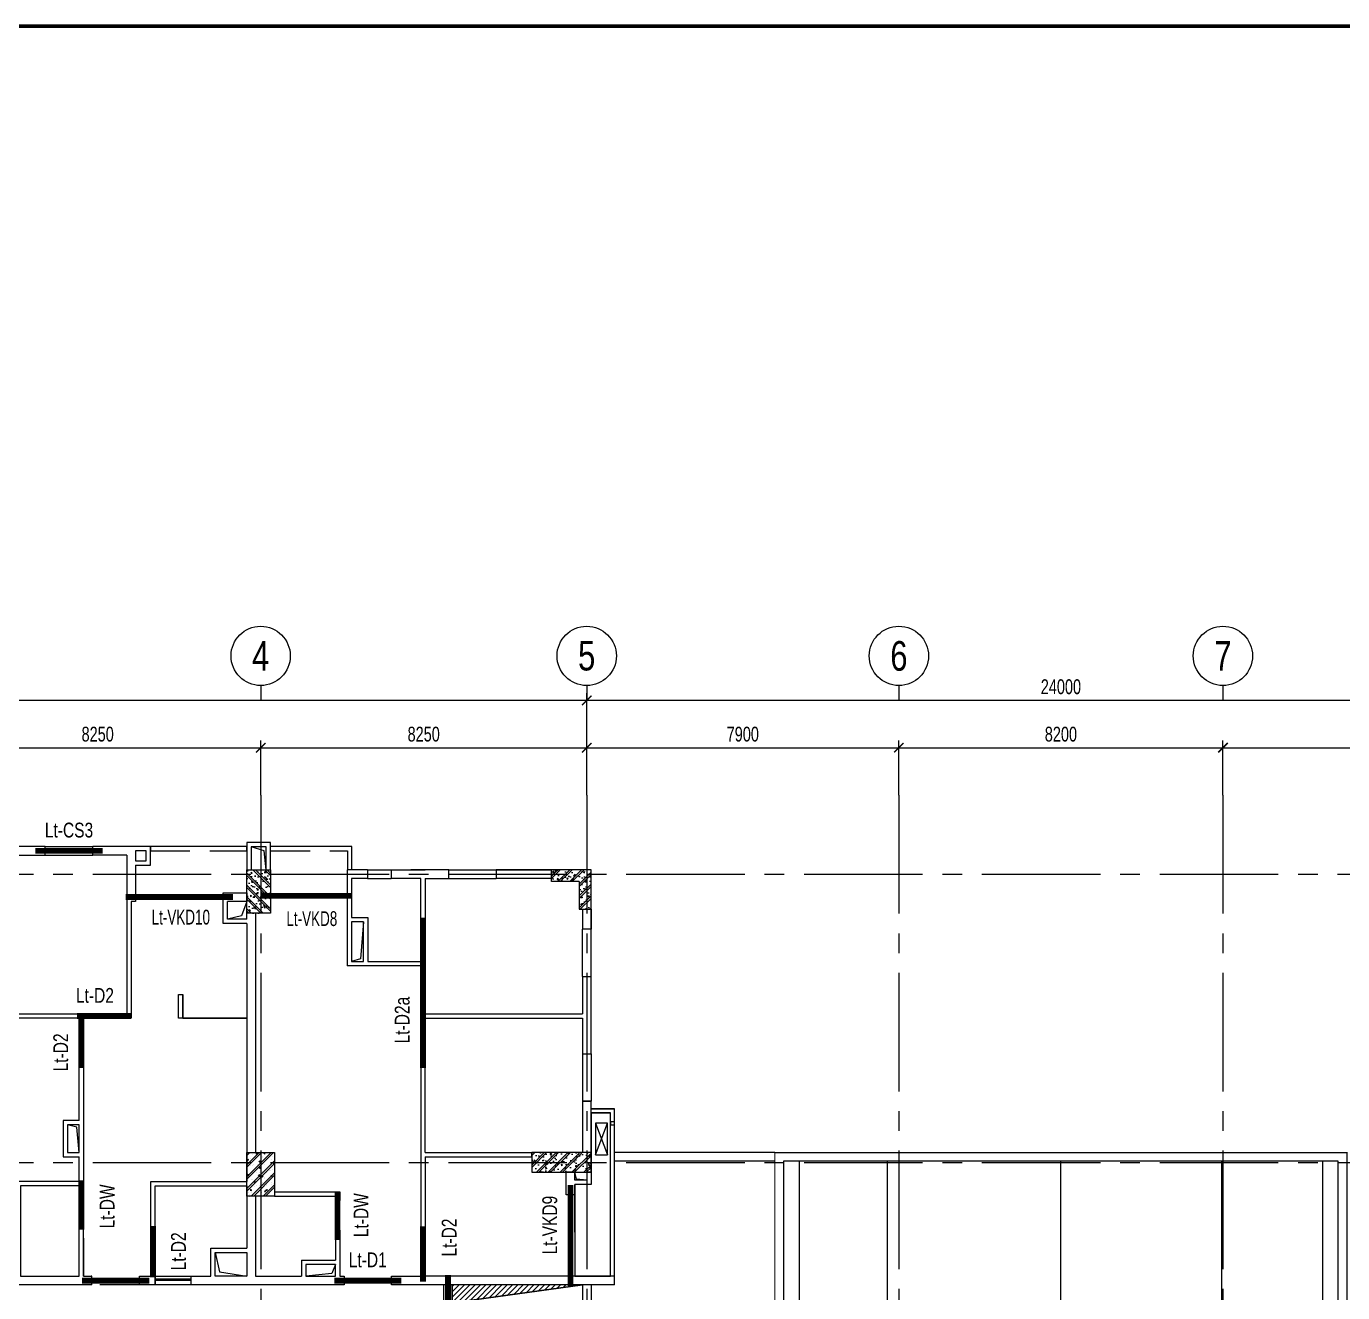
# Model space of a CAD drawing. Header units: millimetres. Extents: x 0 to 132458, y 0 to 365310.
# Drawn here: x 31096 to 64407, y 54941 to 87000 of the extents above; entities that cross this region are included whole.
import ezdxf
from ezdxf.enums import TextEntityAlignment as Align

# ---------------------------------------------------------------- set-up
doc = ezdxf.new("R2010")
doc.units = ezdxf.units.MM
doc.header["$LTSCALE"] = 400
doc.header["$PDSIZE"] = -2
doc.linetypes.add('CENTER2', pattern=[1.125, 0.75, -0.125, 0.125, -0.125])
doc.linetypes.add('HIDDEN', pattern=[0.375, 0.25, -0.125])
doc.layers.get('0').update_dxf_attribs({"lineweight": 5})
doc.layers.get('Defpoints').update_dxf_attribs({"color": 2})
doc.layers.add('02.CDC.DIM', color=1, linetype='Continuous', lineweight=20)
for name, color, linetype in [('CDC-KHUNGTEN', 9, 'Continuous'), ('CDC.01.AXIS', 160, 'CENTER2'), ('CDC.02.DIM', 1, 'Continuous'), ('CDC.03.BORDER', 3, 'Continuous'), ('CDC.04.HIDDEN', 8, 'HIDDEN'), ('CDC.06.TEXT', 2, 'Continuous'), ('CDC.09.COLUMN', 4, 'Continuous'), ('CDC.10.HATCH', 9, 'Continuous'), ('CDC.11.NOTE', 8, 'Continuous'), ('KCS_LANH_TO', 3, 'Continuous')]:
    doc.layers.add(name, color=color, linetype=linetype)
doc.styles.add('BIGTEXT', font='arial.ttf', dxfattribs={"width": 0.8})
doc.styles.add('KCS_SMTEXT', font='arial.ttf', dxfattribs={"width": 0.7})
doc.dimstyles.new('KCS_DIM150', dxfattribs={"dimscale": 150, "dimtxt": 2.5, "dimasz": 1.6, "dimexe": 1.2, "dimexo": 0, "dimgap": 1, "dimtad": 1, "dimdec": 0, "dimzin": 0, "dimdsep": 46, "dimtxsty": 'KCS_SMTEXT', "dimblk": 'ARCHTICK', "dimcen": 0, "dimdle": 1, "dimclrd": 256, "dimclre": 256, "dimclrt": 2, "dimadec": 0, "dimazin": 0, "dimtfac": 1, "dimtdec": 0, "dimtix": 1, "dimtmove": 2, "dimatfit": 3, "dimfxl": 1, "dimtolj": 1, "dimtzin": 0, "dimarcsym": 0})
pattern_1 = [(45, (-248100.83, 358355.18), (-67.3519209, 67.3519209), [])]

# ---------------------------------------------------------------- blocks, each defined once
blk = doc.blocks.new('c1')
at = {"layer": 'CDC.10.HATCH'}
h = blk.add_hatch(dxfattribs=at)
h.set_pattern_fill('CHAU-01', color=256, scale=50, angle=270, style=0, pattern_type=2)
h.set_pattern_definition([(320, (0, 0), (-31.376067, -358.63009), [37.5, -412.5]), (265, (0, 0), (376.09607, 69.37567), [30, -330]), (10.4514, (-2.6, -29.9), (344.71977, -289.25469), [31.870095, -350.571056]), (316.1842, (100, -2e-14), (-82.75951, -533.62052), [56.25, -618.75]), (6.6356, (93.1, -44.47), (487.05894, -467.33135), [47.80514, -525.8565]), (261.1842, (100, -2e-14), (487.0593, -467.33097), [45, -495]), (291, (75, -50), (-201.309445, -298.453526), [37.5, -412.5]), (236, (75, -50), (362.57502, -121.657666), [30, -330]), (341.4514, (58.22, -74.87), (161.26525, -420.111314), [31.870095, -350.571056]), (307.5, (0, 0), (166.446927, -6.079928), [0, -326, 0, -335, 0, -331.25]), (277.5, (0, 0), (197.205856, -131.534769), [0, -191, 0, -318.5, 0, -126.25]), (237.5, (2e-14, 111.5), (-11.277436, -266.911218), [0, -125, 0, -390, 0, -517.5]), (227.5, (3e-14, 161.5), (50.05249, -291.593085), [0, -162.5, 0, -259, 0, -367.5]), (315, (0, 0), (150.26019, 150.26019), []), (315, (61.25, -1e-14), (150.26019, 150.26019), [])])
h.paths.add_polyline_path([(1749356, 307321), (1748756, 307321), (1748756, 306221), (1749356, 306221)])
at = {"layer": 'CDC.09.COLUMN', "ltscale": 2000, "elevation": 0}
blk.add_lwpolyline([(1749356, 307321), (1749356, 306221), (1748756, 306221), (1748756, 307321)], close=True, dxfattribs=at)
blk = doc.blocks.new('TANG DH')
at = {"layer": 'CDC.10.HATCH'}
h = blk.add_hatch(dxfattribs=at)
h.set_pattern_fill('CHAU-01', color=256, scale=50, style=0, pattern_type=2)
h.set_pattern_definition([(50, (1200, -1e-10), (358.63009, -31.376067), [37.5, -412.5]), (355, (1200, -1e-10), (-69.37567, 376.09607), [30, -330]), (100.4514, (1229.9, -2.6), (289.25469, 344.71977), [31.870095, -350.571056]), (46.1842, (1200, 100), (533.62052, -82.75951), [56.25, -618.75]), (96.6356, (1244.47, 93.1), (467.33135, 487.05894), [47.80514, -525.8565]), (351.1842, (1200, 100), (467.33097, 487.0593), [45, -495]), (21, (1250, 75), (298.453526, -201.309445), [37.5, -412.5]), (326, (1250, 75), (121.657666, 362.57502), [30, -330]), (71.4514, (1274.87, 58.22), (420.111314, 161.26525), [31.870095, -350.571056]), (37.5, (1200, -1e-10), (6.079928, 166.446927), [0, -326, 0, -335, 0, -331.25]), (7.5, (1200, -1e-10), (131.534769, 197.205856), [0, -191, 0, -318.5, 0, -126.25]), (327.5, (1088.5, -1e-10), (266.911218, -11.277436), [0, -125, 0, -390, 0, -517.5]), (317.5, (1038.5, -1e-10), (291.593085, 50.05249), [0, -162.5, 0, -259, 0, -367.5]), (45, (1200, -1e-10), (-150.26019, 150.26019), []), (45, (1200, 61.25), (-150.26019, 150.26019), [])])
h.paths.add_polyline_path([(1771883, 299860), (1771183, 299860), (1771183, 300050), (1772073, 300050), (1772073, 299160), (1771883, 299160)])
h.paths.add_polyline_path([(1772073, 300050), (1772183, 300050), (1772183, 299160), (1772073, 299160)])
h.paths.add_polyline_path([(1772073, 300160), (1772183, 300160), (1772183, 300050), (1772073, 300050)])
h.paths.add_polyline_path([(1771183, 300160), (1772073, 300160), (1772073, 300050), (1771183, 300050)])
h = blk.add_hatch(dxfattribs=at)
h.set_pattern_fill('CHAU-01', color=256, scale=50, style=0, pattern_type=2)
h.set_pattern_definition([(230, (3511145.68, 562300.72), (-358.63009, 31.376067), [37.5, -412.5]), (175, (3511145.68, 562300.72), (69.37567, -376.09607), [30, -330]), (280.4514, (3511115.8, 562303.34), (-289.25469, -344.71977), [31.870095, -350.571056]), (226.1842, (3511145.68, 562200.7), (-533.62052, 82.75951), [56.25, -618.75]), (276.6356, (3511101.2, 562207.6), (-467.33135, -487.05894), [47.80514, -525.8565]), (171.1842, (3511145.7, 562200.7), (-467.33097, -487.0593), [45, -495]), (201, (3511095.68, 562225.72), (-298.453526, 201.309445), [37.5, -412.5]), (146, (3511095.68, 562225.72), (-121.657666, -362.57502), [30, -330]), (251.4514, (3511070.8, 562242.5), (-420.111314, -161.26525), [31.870095, -350.571056]), (217.5, (3511145.68, 562300.72), (-6.079928, -166.446927), [0, -326, 0, -335, 0, -331.25]), (187.5, (3511145.68, 562300.72), (-131.534769, -197.205856), [0, -191, 0, -318.5, 0, -126.25]), (147.5, (3511257.18, 562300.72), (-266.911218, 11.277436), [0, -125, 0, -390, 0, -517.5]), (137.5, (3511307.18, 562300.72), (-291.593085, -50.05249), [0, -162.5, 0, -259, 0, -367.5]), (225, (3511145.68, 562300.72), (150.26019, -150.26019), []), (225, (3511145.68, 562239.47), (150.26019, -150.26019), [])])
h.paths.add_polyline_path([(1772073, 292501), (1772183, 292501), (1772183, 292750), (1772073, 292750)])
h.paths.add_polyline_path([(1772073, 292750), (1772183, 292750), (1772183, 293000), (1772073, 293000)])
h.paths.add_polyline_path([(1770683, 292750), (1772073, 292750), (1772073, 293000), (1770683, 293000)])
h.paths.add_polyline_path([(1770683, 292501), (1772073, 292501), (1772073, 292750), (1770683, 292750)])
at = {"layer": 'CDC.09.COLUMN', "ltscale": 2000}
for p, q in [((1772183, 300160), (1771183, 300160)), ((1771183, 299860), (1771183, 300160)), ((1772183, 299160), (1772183, 300160)), ((1771883, 299860), (1771183, 299860)), ((1771883, 299860), (1771883, 299160)), ((1771883, 299160), (1772183, 299160))]:
    blk.add_line(p, q, dxfattribs=at)
for points in [[(1764173, 293000), (1764173, 291900), (1763473, 291900), (1763473, 293000)], [(1770683, 292501), (1772183, 292501), (1772183, 293000), (1770683, 293000)]]:
    blk.add_lwpolyline(points, close=True, dxfattribs=at)
at = {"layer": 'CDC.10.HATCH'}
for p, q in [((1763473, 292928), (1763545, 293000)), ((1763473, 292628), (1763846, 293000)), ((1763473, 292327), (1764146, 293000)), ((1763473, 292989), (1763484, 293000)), ((1763473, 292689), (1763784, 293000)), ((1763473, 292388), (1764085, 293000)), ((1763482, 292821), (1763517, 292834)), ((1763482, 292821), (1763506, 292804)), ((1763507, 292803), (1763517, 292833)), ((1763562, 292848), (1763562, 292848)), ((1763613, 292831), (1763613, 292831)), ((1763616, 292960), (1763616, 292960)), ((1763619, 292997), (1763619, 292997)), ((1763687, 292865), (1763687, 292865)), ((1763700, 292974), (1763725, 293000)), ((1763700, 292974), (1763744, 292967)), ((1763744, 292966), (1763740, 293000)), ((1763870, 292866), (1763870, 292866)), ((1763876, 292890), (1763876, 292890)), ((1763902, 292982), (1763937, 292996)), ((1763902, 292982), (1763927, 292965)), ((1763927, 292964), (1763937, 292994)), ((1764099, 292835), (1764099, 292835)), ((1764122, 292898), (1764122, 292898)), ((1764169, 292998), (1764169, 292998)), ((1763473, 292088), (1764173, 292788)), ((1763473, 292027), (1764173, 292727)), ((1763516, 292735), (1763516, 292735)), ((1763537, 292765), (1763537, 292765)), ((1763555, 292667), (1763555, 292667)), ((1763586, 291900), (1764173, 292487)), ((1763601, 292498), (1763601, 292498)), ((1763607, 292664), (1763607, 292664)), ((1763613, 292495), (1763613, 292495)), ((1763643, 292698), (1763643, 292698)), ((1763705, 292500), (1763705, 292500)), ((1763745, 292692), (1763745, 292692)), ((1763780, 292620), (1763815, 292633)), ((1763780, 292620), (1763805, 292603)), ((1763781, 292769), (1763805, 292797)), ((1763781, 292769), (1763810, 292766)), ((1763787, 292487), (1763787, 292487)), ((1763804, 292754), (1763804, 292754)), ((1763811, 292765), (1763805, 292796)), ((1763805, 292601), (1763815, 292632)), ((1763807, 292785), (1763807, 292785)), ((1763857, 292533), (1763857, 292533)), ((1763863, 292699), (1763863, 292699)), ((1763910, 292687), (1763910, 292687)), ((1763929, 292537), (1763929, 292537)), ((1763972, 292489), (1763972, 292489)), ((1764054, 292553), (1764054, 292553)), ((1764060, 292734), (1764060, 292734)), ((1764071, 292743), (1764071, 292743)), ((1764078, 292537), (1764078, 292537)), ((1764110, 292565), (1764110, 292565)), ((1764116, 292731), (1764116, 292731)), ((1764139, 292737), (1764163, 292766)), ((1764139, 292737), (1764169, 292735)), ((1764169, 292733), (1764163, 292765)), ((1763481, 292298), (1763481, 292298)), ((1763491, 292424), (1763515, 292453)), ((1763491, 292424), (1763521, 292421)), ((1763495, 292437), (1763495, 292437)), ((1763521, 292420), (1763516, 292451)), ((1763588, 292165), (1763588, 292165)), ((1763595, 292331), (1763595, 292331)), ((1763608, 292244), (1763608, 292244)), ((1763615, 292327), (1763615, 292327)), ((1763647, 291900), (1764173, 292426)), ((1763658, 292257), (1763693, 292270)), ((1763658, 292257), (1763683, 292240)), ((1763666, 292142), (1763666, 292142)), ((1763683, 292239), (1763694, 292269)), ((1763713, 292177), (1763713, 292177)), ((1763766, 292404), (1763805, 292445)), ((1763766, 292404), (1763811, 292398)), ((1763791, 292159), (1763791, 292159)), ((1763797, 292339), (1763797, 292339)), ((1763811, 292396), (1763805, 292444)), ((1763806, 292152), (1763806, 292152)), ((1763845, 292200), (1763845, 292200)), ((1763850, 292393), (1763874, 292421)), ((1763850, 292393), (1763880, 292390)), ((1763851, 292367), (1763851, 292367)), ((1763880, 292389), (1763874, 292420)), ((1763874, 292233), (1763874, 292233)), ((1763886, 291900), (1764173, 292187)), ((1763907, 292377), (1763907, 292377)), ((1763922, 292356), (1763922, 292356)), ((1763980, 292184), (1763980, 292184)), ((1763980, 292166), (1763980, 292166)), ((1764078, 292418), (1764113, 292432)), ((1764078, 292418), (1764103, 292402)), ((1764097, 292202), (1764097, 292202)), ((1764098, 292232), (1764098, 292232)), ((1764104, 292400), (1764114, 292430)), ((1764104, 292399), (1764104, 292399)), ((1764112, 292381), (1764112, 292381)), ((1764141, 292222), (1764141, 292222)), ((1763508, 291990), (1763508, 291990)), ((1763514, 292102), (1763514, 292102)), ((1763534, 291945), (1763534, 291945)), ((1763552, 291900), (1763572, 291908)), ((1763561, 292048), (1763585, 292077)), ((1763561, 292048), (1763591, 292045)), ((1763570, 291900), (1763572, 291907)), ((1763582, 291998), (1763582, 291998)), ((1763591, 292044), (1763585, 292075)), ((1763659, 291962), (1763659, 291962)), ((1763775, 291979), (1763775, 291979)), ((1763839, 292034), (1763839, 292034)), ((1763849, 291986), (1763849, 291986)), ((1763919, 292016), (1763943, 292045)), ((1763919, 292016), (1763949, 292014)), ((1763949, 292012), (1763944, 292044)), ((1763948, 291900), (1764173, 292126)), ((1763957, 292056), (1763992, 292069)), ((1763957, 292056), (1763982, 292039)), ((1763982, 292038), (1763992, 292068)), ((1764042, 291968), (1764042, 291968)), ((1764077, 291904), (1764077, 291904)), ((1764092, 292066), (1764092, 292066)), ((1764165, 292028), (1764165, 292028))]:
    blk.add_line(p, q, dxfattribs=at)
blk.add_blockref('c1', (14717, -7161), dxfattribs=at)
blk = doc.blocks.new('thong tang')
at = {"layer": 'CDC.10.HATCH', "ltscale": 10}
h = blk.add_hatch(dxfattribs=at)
h.set_pattern_fill('ANSI31', color=256, scale=30, style=0)
h.set_pattern_definition(pattern_1)
h.paths.add_polyline_path([(5419456, 963890), (5419766, 962299), (5419766, 962359), (5419766, 964239), (5419766, 964299), (5416476, 964299)])
h = blk.add_hatch(dxfattribs=at)
h.set_pattern_fill('ANSI31', color=256, scale=30, style=0)
h.set_pattern_definition(pattern_1)
h.paths.add_polyline_path([(5446277, 963890), (5445966, 962299), (5445966, 962359), (5445966, 964239), (5445966, 964299), (5449257, 964299)])
h = blk.add_hatch(dxfattribs=at)
h.set_pattern_fill('ANSI31', color=256, scale=30, style=0)
h.set_pattern_definition(pattern_1)
h.paths.add_polyline_path([(5419456, 948890), (5419766, 947299), (5419766, 947359), (5419766, 949239), (5419766, 949299), (5416716, 949299)])
h = blk.add_hatch(dxfattribs=at)
h.set_pattern_fill('ANSI31', color=256, scale=30, style=0)
h.set_pattern_definition(pattern_1)
h.paths.add_polyline_path([(5446277, 948890), (5445966, 947299), (5445966, 947359), (5445966, 949239), (5445966, 949299), (5449016, 949299)])
at = {"layer": 'CDC.03.BORDER', "ltscale": 10}
for p, q in [((5416256, 964299), (5416256, 962299)), ((5449477, 964299), (5449477, 962299)), ((5416256, 956919), (5416256, 954679)), ((5416476, 956919), (5416476, 954679)), ((5449257, 956919), (5449257, 954679)), ((5449477, 956919), (5449477, 954679)), ((5416256, 949299), (5416256, 947299)), ((5416476, 949299), (5416476, 947299)), ((5449257, 949299), (5449257, 947299)), ((5449477, 949299), (5449477, 947299))]:
    blk.add_line(p, q, dxfattribs=at)
at = {"layer": 'CDC.03.BORDER'}
for p, q in [((5416476, 964299), (5416476, 962299)), ((5449257, 964299), (5449257, 962299))]:
    blk.add_line(p, q, dxfattribs=at)
at = {"layer": 'CDC.03.BORDER', "ltscale": 10}
for points in [[(5419766, 964299), (5419986, 964299), (5419986, 962299), (5419766, 962299)], [(5445966, 964299), (5445746, 964299), (5445746, 962299), (5445966, 962299)], [(5419766, 949299), (5419986, 949299), (5419986, 947299), (5419766, 947299)]]:
    blk.add_lwpolyline(points, close=True, dxfattribs=at)
at = {"layer": 'CDC.10.HATCH', "ltscale": 10}
for points in [[(5419856, 964299), (5419896, 964299), (5419896, 962299), (5419856, 962299)], [(5445876, 964299), (5445836, 964299), (5445836, 962299), (5445876, 962299)], [(5419856, 949299), (5419896, 949299), (5419896, 947299), (5419856, 947299)], [(5445966, 949299), (5445746, 949299), (5445746, 947299), (5445966, 947299)], [(5445876, 949299), (5445836, 949299), (5445836, 947299), (5445876, 947299)]]:
    blk.add_lwpolyline(points, close=True, dxfattribs=at)
at = {"layer": 'CDC.11.NOTE', "ltscale": 10}
for p, q in [((5416476, 964299), (5419456, 963890)), ((5449257, 964299), (5446277, 963890)), ((5416716, 949299), (5419456, 948890)), ((5449016, 949299), (5446277, 948890))]:
    blk.add_line(p, q, dxfattribs=at)
for points in [[(5416476, 964299), (5419766, 964299), (5419766, 962359), (5419766, 962299), (5419456, 963890)], [(5449257, 964299), (5445966, 964299), (5445966, 962359), (5445966, 962299), (5446277, 963890)], [(5416476, 956919), (5419397, 956919), (5419396, 954739), (5419396, 954679), (5418833, 956510)], [(5449257, 956919), (5446336, 956919), (5446336, 954739), (5446336, 954679), (5446900, 956510)], [(5416716, 949299), (5419766, 949299), (5419766, 947359), (5419766, 947299), (5419456, 948890)], [(5449016, 949299), (5445966, 949299), (5445966, 947359), (5445966, 947299), (5446277, 948890)]]:
    blk.add_lwpolyline(points, close=True, dxfattribs=at)
blk = doc.blocks.new('A$C4B5D719C')
at = {"layer": 'CDC.04.HIDDEN', "ltscale": 100}
for p, q in [((0, 0), (800, 300)), ((800, 0), (0, 300))]:
    blk.add_line(p, q, dxfattribs=at)
blk.add_lwpolyline([(800, 0), (800, 300), (0, 300), (0, 0)], close=True, dxfattribs=at)
blk = doc.blocks.new('can a4 new')
at = {"ltscale": 10}
blk.add_line((5297374, 881127), (5297964, 881127), dxfattribs=at)
at = {"layer": 'CDC.03.BORDER'}
for p, q in [((5304014, 887767), (5306074, 887767)), ((5297374, 876887), (5297374, 881127)), ((5297474, 876887), (5297474, 879797))]:
    blk.add_line(p, q, dxfattribs=at)
at = {"layer": 'CDC.03.BORDER', "ltscale": 10}
for p, q in [((5300364, 887177), (5298964, 887177)), ((5298964, 887177), (5300364, 887177)), ((5298964, 886957), (5298964, 887177)), ((5300364, 887177), (5300364, 886957)), ((5303024, 887177), (5302164, 887177)), ((5302164, 887177), (5302524, 887177)), ((5303024, 887177), (5303024, 886957)), ((5303624, 887177), (5304134, 887177)), ((5303624, 887177), (5303624, 886957)), ((5304134, 887177), (5304134, 884747)), ((5298964, 886957), (5300364, 886957)), ((5302164, 886957), (5302164, 885717)), ((5302274, 885717), (5302274, 886957)), ((5302274, 886767), (5302274, 886957)), ((5302274, 886957), (5303024, 886957)), ((5303624, 886957), (5304024, 886957)), ((5304024, 886957), (5304024, 885967)), ((5297964, 885677), (5297964, 886177)), ((5297964, 886177), (5297964, 885677)), ((5298184, 886177), (5297964, 886177)), ((5298184, 886177), (5298184, 885677)), ((5306454, 886077), (5306454, 880018)), ((5303614, 885967), (5303614, 884857)), ((5304024, 885967), (5303614, 885967)), ((5297964, 885677), (5298184, 885677)), ((5302164, 885717), (5302274, 885717)), ((5302274, 884967), (5302164, 884967)), ((5302164, 884967), (5302164, 884537)), ((5302274, 884857), (5302274, 884967)), ((5303614, 884857), (5302274, 884857)), ((5302274, 884747), (5302274, 884537)), ((5302274, 884747), (5304134, 884747)), ((5297964, 882517), (5297964, 884477)), ((5298184, 884477), (5297964, 884477)), ((5298184, 884477), (5298184, 883527)), ((5302164, 884537), (5302274, 884537)), ((5302164, 883527), (5298184, 883527)), ((5302164, 883417), (5298184, 883417)), ((5298184, 883417), (5298184, 882517)), ((5302164, 883637), (5302164, 883527)), ((5302164, 883637), (5302274, 883637)), ((5302164, 883417), (5302164, 883307)), ((5302274, 883637), (5302274, 883307)), ((5302164, 883307), (5302274, 883307)), ((5302164, 883307), (5302274, 883307)), ((5298184, 882877), (5298184, 882517)), ((5298184, 882517), (5297964, 882517)), ((5298184, 882517), (5297964, 882517)), ((5298184, 882517), (5297964, 882517)), ((5302164, 882407), (5302274, 882407)), ((5302164, 880017), (5302164, 882407)), ((5302274, 882407), (5302274, 877897)), ((5302274, 882407), (5302274, 877897)), ((5297964, 880017), (5297964, 881317)), ((5298184, 881317), (5297964, 881317)), ((5298184, 881317), (5297964, 881317)), ((5298184, 881317), (5298184, 880017)), ((5302164, 880017), (5299464, 880017)), ((5302164, 880017), (5299464, 880017)), ((5299464, 879907), (5299464, 880017)), ((5302164, 879907), (5299464, 879907)), ((5302164, 879907), (5302164, 877897)), ((5297964, 879518), (5297964, 879208)), ((5297964, 879518), (5298074, 879518)), ((5298074, 879518), (5298074, 879318)), ((5298374, 879518), (5298594, 879518)), ((5298374, 879318), (5298374, 879518)), ((5298594, 878947), (5298594, 879518)), ((5297964, 879208), (5298374, 879208)), ((5298074, 879318), (5298374, 879318)), ((5298374, 878947), (5298374, 879208)), ((5298374, 878947), (5298594, 878947)), ((5304324, 879028), (5304324, 878808)), ((5305973, 879028), (5304324, 879028)), ((5304434, 878808), (5304324, 878808)), ((5304434, 878918), (5304434, 878808)), ((5305973, 878918), (5304434, 878918)), ((5304434, 878808), (5304434, 878808)), ((5306454, 878918), (5306454, 876887)), ((5302164, 877897), (5302274, 877897)), ((5304324, 878058), (5304324, 876887)), ((5304324, 878058), (5304434, 878058)), ((5304434, 878058), (5304434, 877297)), ((5305294, 877297), (5304434, 877297)), ((5305294, 877297), (5305294, 876887)), ((5297374, 876667), (5297374, 876887)), ((5297374, 876887), (5302164, 876887)), ((5302164, 876997), (5302164, 876887)), ((5302164, 876997), (5302274, 876997)), ((5302164, 876997), (5302274, 876997)), ((5302274, 876997), (5302274, 876887)), ((5302274, 876997), (5302274, 876887)), ((5303014, 876887), (5302274, 876887)), ((5303014, 876667), (5303014, 876887)), ((5304214, 876887), (5304214, 876667)), ((5304324, 876887), (5304214, 876887)), ((5306454, 876887), (5305294, 876887)), ((5304214, 876667), (5306674, 876667))]:
    blk.add_line(p, q, dxfattribs=at)
at = {"layer": 'CDC.03.BORDER', "color": 8}
for p, q in [((5301564, 887177), (5300364, 887177)), ((5303624, 887177), (5303024, 887177)), ((5301564, 886957), (5300364, 886957)), ((5303624, 886957), (5303024, 886957)), ((5297964, 884477), (5297964, 885677)), ((5298184, 884477), (5298184, 885677)), ((5297964, 882517), (5297964, 881317)), ((5298184, 882517), (5298184, 881317))]:
    blk.add_line(p, q, dxfattribs=at)
at = {"layer": 'CDC.03.BORDER', "ltscale": 10}
for points in [[(5306074, 887177), (5306074, 887597), (5306074, 887597), (5306074, 887868), (5306674, 887868), (5306674, 887598), (5306674, 887598), (5306674, 887177)], [(5306184, 887177), (5306184, 887597), (5306184, 887757), (5306564, 887758), (5306564, 887598), (5306564, 887177)], [(5303724, 885857), (5304024, 885857), (5304024, 884857), (5303724, 884857)], [(5304434, 877187), (5305184, 877187), (5305184, 876887), (5304434, 876887)]]:
    blk.add_lwpolyline(points, close=True, dxfattribs=at)
for points in [[(5298964, 887177), (5300364, 887177)], [(5302164, 886957), (5301564, 886957), (5301564, 887177), (5302164, 887177), (5302164, 887177)], [(5297964, 886177), (5297964, 885677)], [(5297964, 882517), (5297964, 882517)], [(5297964, 881317), (5298184, 881317)], [(5304324, 878808), (5304324, 878808)], [(5297374, 876667), (5303014, 876667)]]:
    blk.add_lwpolyline(points, dxfattribs=at)
at = {"layer": 'CDC.04.HIDDEN', "ltscale": 10}
for p, q in [((5304014, 887177), (5304014, 887767)), ((5297964, 881127), (5297374, 881127)), ((5297964, 881027), (5297474, 881027))]:
    blk.add_line(p, q, dxfattribs=at)
for points in [[(5304014, 887177), (5304014, 887767), (5306074, 887767)], [(5306074, 887657), (5304124, 887657), (5304124, 887177)]]:
    blk.add_lwpolyline(points, dxfattribs=at)
blk.add_lwpolyline([(5297474, 880717), (5297374, 880717), (5297374, 880797), (5297474, 880797)], close=True, dxfattribs=at)
at = {"layer": 'CDC.10.HATCH', "ltscale": 10}
blk.add_line((5298374, 878007, 0), (5298374, 878947, 0), dxfattribs=at)
for points in [[(5306184, 887177), (5306238, 887656), (5306564, 887758)], [(5303724, 885857), (5303800, 884927), (5304024, 884857)], [(5298074, 879318), (5298328, 879345), (5298374, 879518)], [(5304434, 877187), (5304520, 876959), (5305184, 876887)]]:
    blk.add_lwpolyline(points, dxfattribs=at)
blk.add_lwpolyline([(5298374, 876887), (5297474, 876887), (5297474, 881027), (5297964, 881027), (5297964, 879208), (5298374, 879208)], close=True, dxfattribs=at)
at = {"layer": 'CDC.04.HIDDEN', "ltscale": 10, "xscale": -1, "rotation": 90}
blk.add_blockref('A$C4B5D719C', (5297850, 880759), dxfattribs=at)
blk = doc.blocks.new('ăn A3-1')
at = {"ltscale": 10}
for p, q in [((5389814, 796388), (5389814, 796388)), ((5390904, 793208), (5390904, 793808)), ((5391014, 793208), (5391014, 793808))]:
    blk.add_line(p, q, dxfattribs=at)
at = {"layer": 'CDC.03.BORDER', "ltscale": 10}
for p, q in [((5386154, 793208), (5386154, 797558)), ((5387534, 797558), (5386154, 797558)), ((5387534, 797338), (5387534, 797558)), ((5390194, 797558), (5388734, 797558)), ((5388734, 797338), (5388734, 797558)), ((5390194, 797088), (5390194, 797558)), ((5386264, 793318), (5386264, 797338)), ((5386264, 797338), (5387534, 797338)), ((5389594, 797338), (5388734, 797338)), ((5389594, 797338), (5389594, 793318)), ((5389814, 797088), (5390194, 797088)), ((5389814, 797088), (5389814, 796388)), ((5389704, 796168), (5389704, 793208)), ((5389814, 796168), (5389704, 796168)), ((5389814, 796388), (5389814, 796168)), ((5389814, 796388), (5389814, 796388)), ((5392034, 795608), (5392034, 796388)), ((5392034, 796388), (5392634, 796388)), ((5392634, 796168), (5392144, 796168)), ((5392144, 795718), (5392144, 796168)), ((5392634, 796388), (5392634, 796168)), ((5384844, 795868), (5384844, 794948)), ((5384844, 795868), (5384844, 794948)), ((5392634, 795718), (5392634, 795868)), ((5392634, 795608), (5392034, 795608)), ((5392634, 795718), (5392144, 795718)), ((5392634, 795608), (5392634, 789078)), ((5384844, 794838), (5384844, 790218)), ((5384844, 794838), (5384844, 789808)), ((5388394, 793208), (5386154, 793208)), ((5386264, 793318), (5388584, 793318)), ((5388394, 793098), (5388394, 793208)), ((5388504, 793208), (5388504, 793098)), ((5388584, 793208), (5388504, 793208)), ((5388584, 793318), (5388584, 793208)), ((5389484, 793318), (5389484, 793208)), ((5389484, 793318), (5389594, 793318)), ((5389704, 793208), (5389484, 793208)), ((5388394, 793098), (5388504, 793098)), ((5388394, 790618), (5388394, 792198)), ((5388394, 792198), (5388504, 792198)), ((5388504, 792198), (5388504, 788858)), ((5388394, 790618), (5387984, 790618)), ((5387984, 790618), (5387984, 789698)), ((5387984, 789698), (5388394, 789698)), ((5388394, 789078), (5388394, 789698)), ((5385824, 789078), (5385084, 789078)), ((5385824, 788968), (5385084, 788968)), ((5385824, 788968), (5385824, 789078)), ((5388394, 789078), (5386574, 789078)), ((5386574, 788968), (5386574, 789078)), ((5386794, 788968), (5386574, 788968)), ((5386794, 788968), (5386794, 786678)), ((5388394, 788968), (5386904, 788968)), ((5386904, 788968), (5386904, 786678)), ((5388394, 788858), (5388394, 788968)), ((5388504, 788858), (5388394, 788858)), ((5388504, 789078), (5388504, 789078)), ((5390204, 787798), (5390204, 789078)), ((5390204, 789078), (5392634, 789078)), ((5390314, 787798), (5390314, 788968)), ((5390314, 788968), (5392634, 788968)), ((5392634, 788968), (5392634, 787388)), ((5384884, 788708), (5384884, 788328)), ((5388394, 788108), (5388504, 788108)), ((5388394, 786678), (5388394, 788108)), ((5388504, 786678), (5388504, 788108)), ((5390314, 787798), (5390204, 787798)), ((5385294, 787538), (5385294, 786678)), ((5388504, 787641), (5388504, 786678)), ((5385184, 787428), (5384734, 787428)), ((5384884, 787428), (5384884, 786678)), ((5385184, 787428), (5385184, 786678)), ((5391724, 786678), (5391724, 787388)), ((5391724, 787388), (5392634, 787388)), ((5390204, 786678), (5390204, 786898)), ((5390314, 786898), (5390204, 786898)), ((5390314, 786678), (5390314, 786898)), ((5384734, 786678), (5385184, 786678)), ((5385294, 786678), (5386794, 786678)), ((5386904, 786678), (5388394, 786678)), ((5388504, 786678), (5388714, 786678)), ((5388714, 786678), (5388694, 786678)), ((5388714, 786458), (5388714, 786678)), ((5389914, 786458), (5389914, 786678)), ((5389914, 786678), (5390204, 786678)), ((5390314, 786678), (5390314, 786458)), ((5391214, 786678), (5391724, 786678)), ((5391214, 786678), (5391214, 786458)), ((5388714, 786458), (5384734, 786458)), ((5388714, 786458), (5388284, 786458)), ((5390314, 786458), (5389914, 786458)), ((5392834, 786458), (5391214, 786458))]:
    blk.add_line(p, q, dxfattribs=at)
at = {"layer": 'CDC.03.BORDER', "color": 8}
for p, q in [((5387534, 797558), (5388734, 797558)), ((5387534, 797338), (5388734, 797338))]:
    blk.add_line(p, q, dxfattribs=at)
at = {"layer": 'CDC.03.BORDER'}
for p, q in [((5392634, 797558), (5389814, 797558)), ((5391634, 793208), (5392634, 793208))]:
    blk.add_line(p, q, dxfattribs=at)
at = {"layer": 'CDC.03.BORDER', "ltscale": 10}
for points in [[(5390084, 797448), (5389814, 797448), (5389814, 797198), (5390084, 797198)], [(5385034, 795868), (5384844, 795868), (5384844, 795668), (5385034, 795668)], [(5391014, 793208), (5390904, 793208), (5390904, 793808), (5391014, 793808)], [(5388094, 789808), (5388394, 789808), (5388394, 790508), (5388094, 790508)], [(5391834, 787278), (5392634, 787278), (5392634, 786678), (5391834, 786678)], [(5391214, 786458), (5390314, 786458), (5390314, 786678), (5391214, 786678)]]:
    blk.add_lwpolyline(points, close=True, dxfattribs=at)
for points in [[(5384844, 794948), (5384984, 794948), (5384984, 794838), (5384844, 794838)], [(5385084, 788968), (5385084, 788218), (5384844, 788218), (5384844, 787538), (5385294, 787538)], [(5384974, 788708), (5384974, 788328), (5384734, 788328)]]:
    blk.add_lwpolyline(points, dxfattribs=at)
at = {"layer": 'CDC.03.BORDER'}
blk.add_lwpolyline([(5392634, 793208), (5391014, 793208), (5391014, 793208), (5392634, 793208)], close=True, dxfattribs=at)
at = {"layer": 'CDC.04.HIDDEN', "ltscale": 10}
for p, q in [((5385034, 796968), (5386154, 796968)), ((5385034, 796858), (5386154, 796858)), ((5389914, 786458), (5388714, 786458))]:
    blk.add_line(p, q, dxfattribs=at)
blk.add_lwpolyline([(5390194, 797448), (5392634, 797448), (5392634, 797558), (5390194, 797558)], close=True, dxfattribs=at)
at = {"layer": 'CDC.10.HATCH', "ltscale": 10}
for points in [[(5392634, 796168), (5392497, 795806), (5392144, 795718)], [(5384844, 795668), (5384873, 795816), (5385034, 795868)], [(5388394, 789808), (5388330, 790450), (5388094, 790508)], [(5385184, 787428), (5385090, 786751), (5384884, 786678)], [(5391834, 787278), (5391943, 786789), (5392634, 786678)]]:
    blk.add_lwpolyline(points, dxfattribs=at)
blk.add_lwpolyline([(5391214, 786568), (5390314, 786568), (5390314, 786611), (5391214, 786611)], close=True, dxfattribs=at)
blk = doc.blocks.new('_ArchTick')
at = {"color": 0, "linetype": 'ByBlock', "const_width": 0.15}
blk.add_lwpolyline([(-0.5, -0.5), (0.5, 0.5)], dxfattribs=at)
blk = doc.blocks.new('*D54')
at = {"layer": 'CDC.02.DIM', "lineweight": -2, "ltscale": 10, "transparency": 16777216}
for p, q in [((12277, 67537), (12277, 70117)), ((45277, 67537), (45277, 70117)), ((12127, 69937), (45427, 69937))]:
    blk.add_line(p, q, dxfattribs=at)
at = {"layer": 'Defpoints', "color": 0, "ltscale": 10, "transparency": 16777216}
for p in [(45277, 69937), (12277, 67537), (45277, 67537)]:
    blk.add_point(p, dxfattribs=at)
at = {"layer": 'CDC.02.DIM', "lineweight": -2, "ltscale": 10, "transparency": 16777216, "xscale": 240, "yscale": 240, "zscale": 240, "rotation": 180}
blk.add_blockref('_ArchTick', (12277, 69937), dxfattribs=at)
at = {"layer": 'CDC.02.DIM', "lineweight": -2, "ltscale": 10, "transparency": 16777216, "xscale": 240, "yscale": 240, "zscale": 240}
blk.add_blockref('_ArchTick', (45277, 69937), dxfattribs=at)
at = {"layer": 'CDC.02.DIM', "color": 2, "ltscale": 10, "transparency": 16777216, "insert": (24652, 70279), "char_height": 375, "attachment_point": 5, "style": 'KCS_SMTEXT'}
blk.add_mtext('\\A1;33000', dxfattribs=at)
blk = doc.blocks.new('*D56')
at = {"layer": 'CDC.02.DIM', "lineweight": -2, "ltscale": 10, "transparency": 16777216}
for p, q in [((45277, 67537), (45277, 70117)), ((69277, 67537), (69277, 70117)), ((45127, 69937), (69427, 69937))]:
    blk.add_line(p, q, dxfattribs=at)
at = {"layer": 'Defpoints', "color": 0, "ltscale": 10, "transparency": 16777216}
for p in [(69277, 69937), (45277, 67537), (69277, 67537)]:
    blk.add_point(p, dxfattribs=at)
at = {"layer": 'CDC.02.DIM', "lineweight": -2, "ltscale": 10, "transparency": 16777216, "xscale": 240, "yscale": 240, "zscale": 240, "rotation": 180}
blk.add_blockref('_ArchTick', (45277, 69937), dxfattribs=at)
at = {"layer": 'CDC.02.DIM', "lineweight": -2, "ltscale": 10, "transparency": 16777216, "xscale": 240, "yscale": 240, "zscale": 240}
blk.add_blockref('_ArchTick', (69277, 69937), dxfattribs=at)
at = {"layer": 'CDC.02.DIM', "color": 2, "ltscale": 10, "transparency": 16777216, "insert": (57277, 70279), "char_height": 375, "attachment_point": 5, "style": 'KCS_SMTEXT'}
blk.add_mtext('\\A1;24000', dxfattribs=at)
blk = doc.blocks.new('*D59')
at = {"layer": 'CDC.02.DIM', "lineweight": -2, "ltscale": 10, "transparency": 16777216}
for p, q in [((28627, 68737), (37177, 68737)), ((28777, 67537), (28777, 68917)), ((37027, 67537), (37027, 68917))]:
    blk.add_line(p, q, dxfattribs=at)
at = {"layer": 'Defpoints', "color": 0, "ltscale": 10, "transparency": 16777216}
for p in [(37027, 68737), (28777, 67537), (37027, 67537)]:
    blk.add_point(p, dxfattribs=at)
at = {"layer": 'CDC.02.DIM', "lineweight": -2, "ltscale": 10, "transparency": 16777216, "xscale": 240, "yscale": 240, "zscale": 240, "rotation": 180}
blk.add_blockref('_ArchTick', (28777, 68737), dxfattribs=at)
at = {"layer": 'CDC.02.DIM', "lineweight": -2, "ltscale": 10, "transparency": 16777216, "xscale": 240, "yscale": 240, "zscale": 240}
blk.add_blockref('_ArchTick', (37027, 68737), dxfattribs=at)
at = {"layer": 'CDC.02.DIM', "color": 2, "ltscale": 10, "transparency": 16777216, "insert": (32902, 69079), "char_height": 375, "attachment_point": 5, "style": 'KCS_SMTEXT'}
blk.add_mtext('\\A1;8250', dxfattribs=at)
blk = doc.blocks.new('*D60')
at = {"layer": 'CDC.02.DIM', "lineweight": -2, "ltscale": 10, "transparency": 16777216}
for p, q in [((36877, 68737), (45427, 68737)), ((37027, 67537), (37027, 68917)), ((45277, 67537), (45277, 68917))]:
    blk.add_line(p, q, dxfattribs=at)
at = {"layer": 'Defpoints', "color": 0, "ltscale": 10, "transparency": 16777216}
for p in [(45277, 68737), (37027, 67537), (45277, 67537)]:
    blk.add_point(p, dxfattribs=at)
at = {"layer": 'CDC.02.DIM', "lineweight": -2, "ltscale": 10, "transparency": 16777216, "xscale": 240, "yscale": 240, "zscale": 240, "rotation": 180}
blk.add_blockref('_ArchTick', (37027, 68737), dxfattribs=at)
at = {"layer": 'CDC.02.DIM', "lineweight": -2, "ltscale": 10, "transparency": 16777216, "xscale": 240, "yscale": 240, "zscale": 240}
blk.add_blockref('_ArchTick', (45277, 68737), dxfattribs=at)
at = {"layer": 'CDC.02.DIM', "color": 2, "ltscale": 10, "transparency": 16777216, "insert": (41152, 69079), "char_height": 375, "attachment_point": 5, "style": 'KCS_SMTEXT'}
blk.add_mtext('\\A1;8250', dxfattribs=at)
blk = doc.blocks.new('*D65')
at = {"layer": 'CDC.02.DIM', "lineweight": -2, "ltscale": 10, "transparency": 16777216}
for p, q in [((45127, 68737), (53327, 68737)), ((45277, 67537), (45277, 68917)), ((53177, 67537), (53177, 68917))]:
    blk.add_line(p, q, dxfattribs=at)
at = {"layer": 'Defpoints', "color": 0, "ltscale": 10, "transparency": 16777216}
for p in [(53177, 68737), (45277, 67537), (53177, 67537)]:
    blk.add_point(p, dxfattribs=at)
at = {"layer": 'CDC.02.DIM', "lineweight": -2, "ltscale": 10, "transparency": 16777216, "xscale": 240, "yscale": 240, "zscale": 240, "rotation": 180}
blk.add_blockref('_ArchTick', (45277, 68737), dxfattribs=at)
at = {"layer": 'CDC.02.DIM', "lineweight": -2, "ltscale": 10, "transparency": 16777216, "xscale": 240, "yscale": 240, "zscale": 240}
blk.add_blockref('_ArchTick', (53177, 68737), dxfattribs=at)
at = {"layer": 'CDC.02.DIM', "color": 2, "ltscale": 10, "transparency": 16777216, "insert": (49227, 69079), "char_height": 375, "attachment_point": 5, "style": 'KCS_SMTEXT'}
blk.add_mtext('\\A1;7900', dxfattribs=at)
blk = doc.blocks.new('*D66')
at = {"layer": 'CDC.02.DIM', "lineweight": -2, "ltscale": 10, "transparency": 16777216}
for p, q in [((53027, 68737), (61527, 68737)), ((53177, 67537), (53177, 68917)), ((61377, 67537), (61377, 68917))]:
    blk.add_line(p, q, dxfattribs=at)
at = {"layer": 'Defpoints', "color": 0, "ltscale": 10, "transparency": 16777216}
for p in [(61377, 68737), (53177, 67537), (61377, 67537)]:
    blk.add_point(p, dxfattribs=at)
at = {"layer": 'CDC.02.DIM', "lineweight": -2, "ltscale": 10, "transparency": 16777216, "xscale": 240, "yscale": 240, "zscale": 240, "rotation": 180}
blk.add_blockref('_ArchTick', (53177, 68737), dxfattribs=at)
at = {"layer": 'CDC.02.DIM', "lineweight": -2, "ltscale": 10, "transparency": 16777216, "xscale": 240, "yscale": 240, "zscale": 240}
blk.add_blockref('_ArchTick', (61377, 68737), dxfattribs=at)
at = {"layer": 'CDC.02.DIM', "color": 2, "ltscale": 10, "transparency": 16777216, "insert": (57277, 69079), "char_height": 375, "attachment_point": 5, "style": 'KCS_SMTEXT'}
blk.add_mtext('\\A1;8200', dxfattribs=at)
blk = doc.blocks.new('*D67')
at = {"layer": 'CDC.02.DIM', "lineweight": -2, "ltscale": 10, "transparency": 16777216}
for p, q in [((61227, 68737), (69427, 68737)), ((61377, 67537), (61377, 68917)), ((69277, 67537), (69277, 68917))]:
    blk.add_line(p, q, dxfattribs=at)
at = {"layer": 'Defpoints', "color": 0, "ltscale": 10, "transparency": 16777216}
for p in [(69277, 68737), (61377, 67537), (69277, 67537)]:
    blk.add_point(p, dxfattribs=at)
at = {"layer": 'CDC.02.DIM', "lineweight": -2, "ltscale": 10, "transparency": 16777216, "xscale": 240, "yscale": 240, "zscale": 240, "rotation": 180}
blk.add_blockref('_ArchTick', (61377, 68737), dxfattribs=at)
at = {"layer": 'CDC.02.DIM', "lineweight": -2, "ltscale": 10, "transparency": 16777216, "xscale": 240, "yscale": 240, "zscale": 240}
blk.add_blockref('_ArchTick', (69277, 68737), dxfattribs=at)
at = {"layer": 'CDC.02.DIM', "color": 2, "ltscale": 10, "transparency": 16777216, "insert": (65327, 69079), "char_height": 375, "attachment_point": 5, "style": 'KCS_SMTEXT'}
blk.add_mtext('\\A1;7900', dxfattribs=at)
blk = doc.blocks.new('_Axis name')
at = {"layer": 'CDC.02.DIM'}
blk.add_line((0, 2.5), (0, 0), dxfattribs=at)
blk.add_circle((0, 7.5), 5, dxfattribs=at)
at = {"layer": 'CDC.02.DIM', "style": 'BIGTEXT', "width": 0.75}
blk.add_attdef('.', text='', height=5, dxfattribs=at).set_placement((0, 7.5), align=Align.MIDDLE)
blk = doc.blocks.new('Khung tên chuẩn')
at = {"layer": 'CDC-KHUNGTEN', "color": 255, "lineweight": 60}
blk.add_lwpolyline([(74900, 1400), (74900, 58000), (3300, 58000), (3300, 1400), (74900, 1400)], close=True, dxfattribs=at)

msp = doc.modelspace()

# ---------------------------------------------------------------- linework, layer by layer
at = {"layer": 'CDC.01.AXIS', "ltscale": 10}
for p, q in [((37026.8, 67537.5), (37026.8, 23737.5)), ((45276.8, 67537.5), (45276.8, 23737.5)), ((53176.9, 67537.5), (53176.9, 23737.5)), ((61376.9, 67537.5), (61376.9, 23737.5)), ((10276.8, 65537.5), (104277.1, 65537.5)), ((10276.8, 58237.5), (104277.1, 58237.5))]:
    msp.add_line(p, q, dxfattribs=at)
at = {"layer": 'CDC.03.BORDER', "ltscale": 400}
for p, q in [((50036.9, 58487.5), (45976.6, 58487.5)), ((50036.9, 58267.5), (45976.6, 58267.5))]:
    msp.add_line(p, q, dxfattribs=at)
at = {"layer": 'CDC.03.BORDER', "ltscale": 10}
for p, q in [((52876.8, 58267.5), (52876.8, 27847.8)), ((61351.8, 27847.8), (61351.8, 58267.5))]:
    msp.add_line(p, q, dxfattribs=at)
at = {"layer": 'CDC.03.BORDER', "ltscale": 10, "const_width": 30}
msp.add_lwpolyline([(50036.9, 27627.8), (64517.1, 27627.8), (64517.1, 58487.5), (50036.9, 58487.5)], close=True, dxfattribs=at)
at = {"layer": 'CDC.03.BORDER', "ltscale": 10}
msp.add_lwpolyline([(50256.9, 27847.8), (64297.1, 27847.8), (64297.1, 58267.5), (50256.9, 58267.5)], close=True, dxfattribs=at)
at = {"layer": 'CDC.10.HATCH', "ltscale": 10}
for p, q in [((50656.9, 58267.5), (50656.9, 27847.8)), ((57277, 27847.8), (57277, 58267.5)), ((63897.1, 58267.5), (63897.1, 27847.8))]:
    msp.add_line(p, q, dxfattribs=at)
at = {"layer": 'KCS_LANH_TO', "color": 2, "linetype": 'ByBlock', "ltscale": 10, "const_width": 150}
for points in [[(31326.5, 66127.4), (33026.5, 66127.4)], [(33606.5, 64957.4), (36326.6, 64957.4)], [(44866.7, 57667.4), (44866.7, 55107.4)], [(32506.5, 55247.4), (34206.5, 55247.4)], [(38886.5, 55247.4), (40586.5, 55247.4)], [(41766.9, 52887.4), (41766.9, 55387.4)]]:
    msp.add_lwpolyline(points, dxfattribs=at)
at = {"layer": 'KCS_LANH_TO', "color": 1, "linetype": 'ByBlock', "ltscale": 10, "const_width": 150}
for points in [[(37026.5, 64987.5), (39326.1, 64987.5)], [(41131.6, 60627.3), (41131.6, 64437.4)], [(32376.5, 61942.4), (33746.5, 61942.4)], [(32491.5, 61997.4), (32491.5, 60627.4)], [(32491.5, 57787.4), (32491.6, 56537.4)], [(38971.6, 56277.5), (38971.6, 57497.5)], [(34301.3, 55327.4), (34301.3, 56627.4)], [(41131.6, 55217.4), (41131.6, 56617.4)]]:
    msp.add_lwpolyline(points, dxfattribs=at)

# ---------------------------------------------------------------- block references
at = {"xscale": 1.5, "yscale": 1.5, "zscale": 1.5}
msp.add_blockref('Khung tên chuẩn', (0, 0), dxfattribs=at)
at = {"layer": '02.CDC.DIM', "xscale": 150, "yscale": 150, "zscale": 150}
for p, values in [((37026.8, 69937.5), {'.': '4'}), ((45276.8, 69937.5), {'.': '5'}), ((53176.9, 69937.5), {'.': '6'}), ((61376.9, 69937.5), {'.': '7'})]:
    msp.add_blockref('_Axis name', p, dxfattribs=at).add_auto_attribs(values)
at = {"layer": 'CDC.09.COLUMN'}
msp.add_blockref('TANG DH', (-1726796, -234512.9), dxfattribs=at)
at = {"layer": 'CDC.10.HATCH', "xscale": -1}
msp.add_blockref('can a4 new', (5343350.5, -821530), dxfattribs=at)
at = {"layer": 'CDC.10.HATCH'}
for name, p in [('ăn A3-1', (-5355957.6, -731320.5)), ('thong tang', (-5404089.9, -909161.9))]:
    msp.add_blockref(name, p, dxfattribs=at)

# ---------------------------------------------------------------- texts
at = {"layer": 'CDC.06.TEXT', "ltscale": 10, "style": 'KCS_SMTEXT', "width": 0.75}
for s, rotation, p in [('Lt-CS3', 360, (32176.5, 66464.9)), ('Lt-D2', 360, (32833.1, 62279.9)), ('Lt-D2a', 90, (40794.1, 61842.4)), ('Lt-D2', 90.00024, (32154, 61024.1)), ('Lt-DW', 89.99308, (33327.8, 57125.9)), ('Lt-DW', 90, (39754.1, 56902.5)), ('Lt-VKD9', 90, (44529.2, 56652.1)), ('Lt-D2', 90, (41984.1, 56337.4)), ('Lt-D2', 90, (35133.8, 55987.4)), ('Lt-D1', 0.00002, (39736.5, 55584.9))]:
    msp.add_text(s, height=375, rotation=rotation, dxfattribs=at).set_placement(p, align=Align.CENTER)
at = {"layer": 'CDC.06.TEXT', "ltscale": 10, "style": 'KCS_SMTEXT', "width": 0.65}
for s, p in [('Lt-VKD10', (35006.5, 64261.5)), ('Lt-VKD8', (38321.7, 64223))]:
    msp.add_text(s, height=375, dxfattribs=at).set_placement(p, align=Align.CENTER)

# ---------------------------------------------------------------- dimensions: what is measured, and where the dimension line sits
at = {"layer": 'CDC.02.DIM', "ltscale": 10}
dim = msp.add_linear_dim(base=(45276.8, 69937.5), p1=(12276.8, 67537.5), p2=(45276.8, 67537.5), dimstyle='KCS_DIM150', dxfattribs=at)
dim.commit()
dim.dimension.update_dxf_attribs({"geometry": '*D54', "text_midpoint": (24651.8, 70279.1), "dimtype": 160})
for base, p1, p2, picture, middle in [((69277.1, 69937.5), (45276.8, 67537.5), (69277.1, 67537.5), '*D56', (57276.9, 70278.9)), ((37026.8, 68737.5), (28776.8, 67537.5), (37026.8, 67537.5), '*D59', (32901.8, 69078.9)), ((45276.8, 68737.5), (37026.8, 67537.5), (45276.8, 67537.5), '*D60', (41151.8, 69078.9)), ((53176.9, 68737.5), (45276.8, 67537.5), (53176.9, 67537.5), '*D65', (49226.9, 69078.9)), ((61376.9, 68737.5), (53176.9, 67537.5), (61376.9, 67537.5), '*D66', (57276.9, 69078.9)), ((69277.1, 68737.5), (61376.9, 67537.5), (69277.1, 67537.5), '*D67', (65327, 69078.9))]:
    dim = msp.add_linear_dim(base=base, p1=p1, p2=p2, dimstyle='KCS_DIM150', dxfattribs=at)
    dim.commit()
    dim.dimension.update_dxf_attribs({"geometry": picture, "text_midpoint": middle})

doc.saveas('drawing.dxf')
